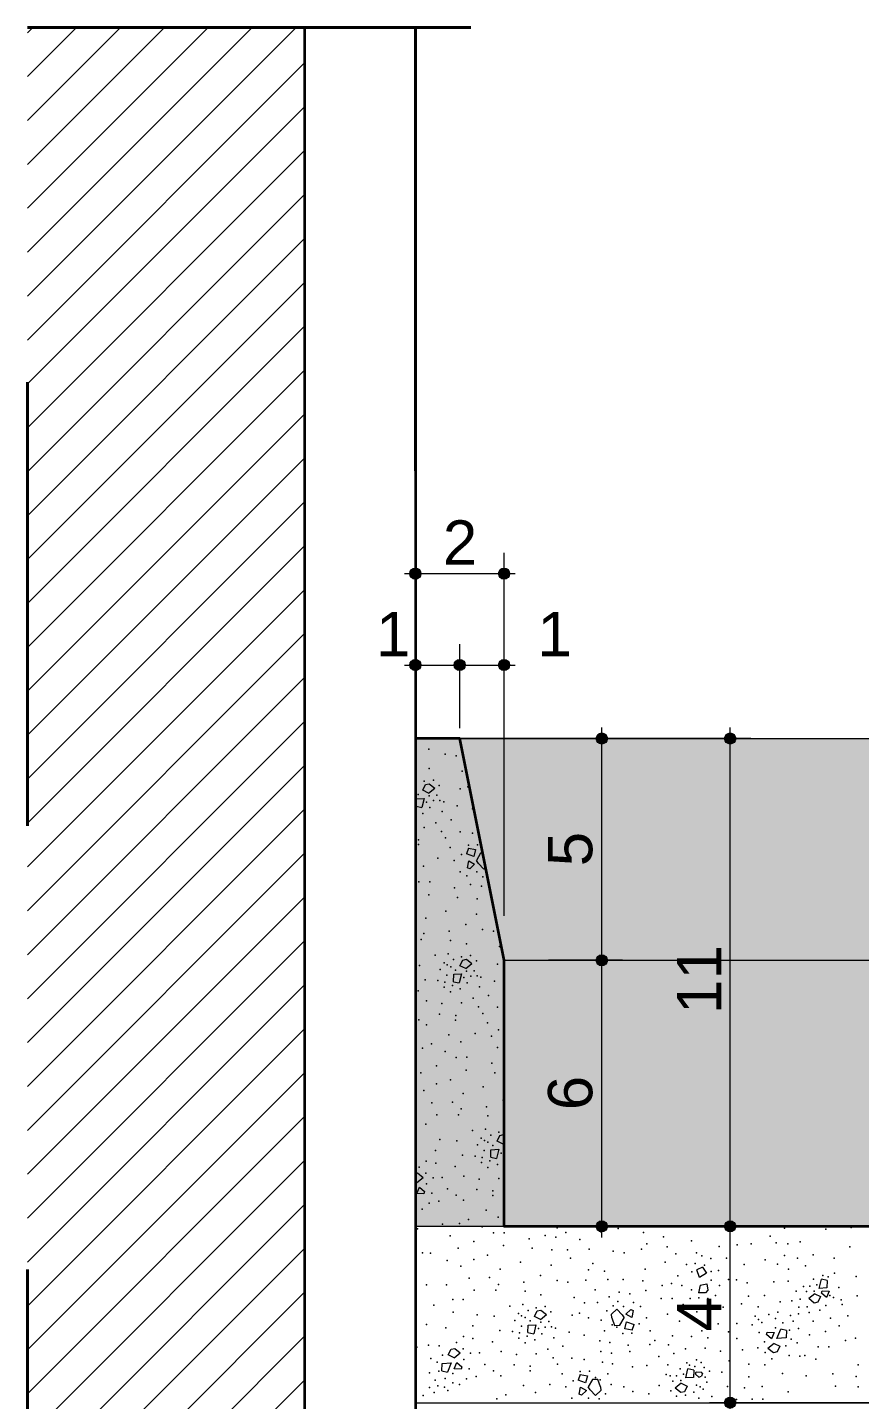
# Model space of a CAD drawing. Header units: metres. Extents: x -1.1 to 45.1, y -1 to 1.8.
# Drawn here: x -1.0659 to -0.8783, y -0.1268 to 0.1826 of the extents above; entities that cross this region are included whole.
import ezdxf

# ---------------------------------------------------------------- set-up
doc = ezdxf.new("R2010")
doc.units = ezdxf.units.M
doc.header["$MEASUREMENT"] = 0
doc.linetypes.add('Double Dashed', pattern=[0.0325, 0.02, -0.005, 0.0025, -0.005])
for name, color, linetype, lineweight, true_color in [('0_Caneta_No__25', 7, 'Continuous', 13, 0x982312), ('ARCOS-LINHAS.ARQ_Caneta_No__18', 7, 'Continuous', 0, 0xdfdfdf), ('ARCOS-LINHAS.ARQ_Caneta_No__24', 7, 'Continuous', 40, 0x851f10), ('LOUCAS-METAIS.ARQ_Caneta_No__97', 7, 'Continuous', 5, 0x6b6b6b)]:
    doc.layers.add(name, color=color, linetype=linetype, lineweight=lineweight, true_color=true_color)
for name, color, linetype, lineweight in [('ARCOS-LINHAS.ARQ_Caneta_No__1', 7, 'Continuous', 35), ('ARCOS-LINHAS.ARQ_Caneta_No__241', 7, 'Continuous', 13), ('ARCOS-LINHAS.ARQ_Caneta_No__98', 7, 'Continuous', 0), ('LOUCAS-METAIS.ARQ_Caneta_No__1', 7, 'Continuous', 35), ('LOUCAS-METAIS.ARQ_Caneta_No__241', 7, 'Continuous', 13)]:
    doc.layers.add(name, color=color, linetype=linetype, lineweight=lineweight)
doc.styles.add('GENERATED_STYLE_1', font='arial.ttf')
doc.dimstyles.new('GENERATED_STYLE__1', dxfattribs={"dimtxt": 0.01, "dimasz": 0.00475, "dimexe": 0.18, "dimexo": 0.01, "dimgap": 0, "dimtad": 1, "dimtih": 1, "dimtoh": 1, "dimzin": 0, "dimdsep": 46, "dimtxsty": 'GENERATED_STYLE_1', "dimblk": 'ARROWHEAD_11', "dimblk1": 'ARROWHEAD_11', "dimblk2": 'ARROWHEAD_11', "dimcen": 0.09, "dimclrd": 256, "dimclre": 256, "dimclrt": 256, "dimadec": 0, "dimazin": 0, "dimtfac": 1, "dimtdec": 4, "dimtmove": 2, "dimatfit": 3, "dimfxl": 0, "dimtolj": 1, "dimtzin": 0, "dimarcsym": 0})
doc.dimstyles.new('GENERATED_STYLE__7', dxfattribs={"dimtxt": 0.01, "dimasz": 0.00475, "dimexe": 0.18, "dimexo": 0.01, "dimgap": 0, "dimtad": 1, "dimzin": 0, "dimdsep": 46, "dimtxsty": 'GENERATED_STYLE_1', "dimblk": 'ARROWHEAD_11', "dimblk1": 'ARROWHEAD_11', "dimblk2": 'ARROWHEAD_11', "dimcen": 0.09, "dimclrd": 256, "dimclre": 256, "dimclrt": 256, "dimadec": 0, "dimazin": 0, "dimtfac": 1, "dimtdec": 4, "dimtmove": 0, "dimatfit": 3, "dimfxl": 0, "dimtolj": 1, "dimtzin": 0, "dimarcsym": 0})
doc.dimstyles.new('GENERATED_STYLE__8', dxfattribs={"dimtxt": 0.01, "dimasz": 0.00475, "dimexe": 0.18, "dimexo": 0.002329, "dimgap": 0, "dimtad": 1, "dimtih": 1, "dimtoh": 1, "dimzin": 0, "dimdsep": 46, "dimtxsty": 'GENERATED_STYLE_1', "dimblk": 'ARROWHEAD_11', "dimblk1": 'ARROWHEAD_11', "dimblk2": 'ARROWHEAD_11', "dimcen": 0.09, "dimclrd": 256, "dimclre": 256, "dimclrt": 256, "dimadec": 0, "dimazin": 0, "dimtfac": 1, "dimtdec": 4, "dimtmove": 0, "dimatfit": 3, "dimfxl": 0, "dimtolj": 1, "dimtzin": 0, "dimarcsym": 0})
doc.dimstyles.new('GENERATED_STYLE__9', dxfattribs={"dimtxt": 0.01, "dimasz": 0.00475, "dimexe": 0.18, "dimexo": 0.01, "dimgap": 0, "dimtad": 1, "dimtih": 1, "dimtoh": 1, "dimzin": 0, "dimdsep": 46, "dimtxsty": 'GENERATED_STYLE_1', "dimblk": 'ARROWHEAD_11', "dimblk1": 'ARROWHEAD_11', "dimblk2": 'ARROWHEAD_11', "dimcen": 0.09, "dimclrd": 256, "dimclre": 256, "dimclrt": 256, "dimadec": 0, "dimazin": 0, "dimtfac": 1, "dimtdec": 4, "dimtmove": 0, "dimatfit": 3, "dimfxl": 0, "dimtolj": 1, "dimtzin": 0, "dimarcsym": 0})

# ---------------------------------------------------------------- blocks, each defined once
blk = doc.blocks.new('*D5')
at = {"layer": '0_Caneta_No__25', "linetype": 'Continuous', "lineweight": 13, "true_color": 0x982312}
for points in [[(-0.96969, 0.03882), (-0.9696, 0.03835), (-0.96933, 0.03794), (-0.96892, 0.03767), (-0.96844, 0.03757), (-0.96796, 0.03767), (-0.96756, 0.03794), (-0.96729, 0.03835), (-0.96719, 0.03882), (-0.96729, 0.0393), (-0.96756, 0.03971), (-0.96796, 0.03998), (-0.96844, 0.04007), (-0.96892, 0.03998), (-0.96933, 0.03971), (-0.9696, 0.0393)], [(-0.95969, 0.03882), (-0.9596, 0.03835), (-0.95933, 0.03794), (-0.95892, 0.03767), (-0.95844, 0.03757), (-0.95796, 0.03767), (-0.95756, 0.03794), (-0.95729, 0.03835), (-0.95719, 0.03882), (-0.95729, 0.0393), (-0.95756, 0.03971), (-0.95796, 0.03998), (-0.95844, 0.04007), (-0.95892, 0.03998), (-0.95933, 0.03971), (-0.9596, 0.0393)]]:
    blk.add_hatch(color=24, dxfattribs=at).paths.add_polyline_path(points)
at = {"layer": '0_Caneta_No__25', "color": 24, "linetype": 'Continuous', "lineweight": 13, "true_color": 0x982312}
for p, q in [((-0.96844, 0.04007), (-0.96844, 0.04351)), ((-0.95844, 0.04007), (-0.95844, 0.04351)), ((-0.97094, 0.03882), (-0.96969, 0.03882)), ((-0.96844, 0.03226), (-0.96844, 0.03757)), ((-0.96719, 0.03882), (-0.95969, 0.03882)), ((-0.95844, -0.01774), (-0.95844, 0.03757)), ((-0.95719, 0.03882), (-0.95594, 0.03882))]:
    blk.add_line(p, q, dxfattribs=at)
for centre in [(-0.96844, 0.03882), (-0.95844, 0.03882)]:
    blk.add_circle(centre, 0.00125, dxfattribs=at)
at = {"layer": '0_Caneta_No__25', "color": 24, "lineweight": 13, "true_color": 0x982312, "insert": (-0.95093, 0.04082), "char_height": 0.01, "attachment_point": 7, "style": 'GENERATED_STYLE_1'}
blk.add_mtext('\\A1;{\\pql;\\fArial|b0|i0|c0|p0;\\W1.000000;1}', dxfattribs=at)
blk = doc.blocks.new('ARROWHEAD_11')
at = {"color": 0, "linetype": 'Continuous', "lineweight": 0}
blk.add_line((0, 0), (-1, 0), dxfattribs=at)
at = {"color": 0, "linetype": 'Continuous', "lineweight": 0, "const_width": 0.25, "flags": 128}
blk.add_lwpolyline([(-0.125, 0, 1), (0.125, 0, 1)], format="xyb", close=True, dxfattribs=at)
blk = doc.blocks.new('*X16')
at = {"layer": 'LOUCAS-METAIS.ARQ_Caneta_No__97', "color": 251, "linetype": 'Continuous', "lineweight": 5, "true_color": 0x6b6b6b}
for p, q in [((-0.9768, 0.01059), (-0.97619, 0.01186)), ((-0.97547, 0.00995), (-0.9768, 0.01059)), ((-0.97619, 0.01186), (-0.97537, 0.01206)), ((-0.97547, 0.00995), (-0.9741, 0.01106)), ((-0.97537, 0.01206), (-0.9741, 0.01106)), ((-0.97828, 0.00699), (-0.97822, 0.00866)), ((-0.97828, 0.00699), (-0.97698, 0.00671)), ((-0.97822, 0.00866), (-0.97648, 0.00877)), ((-0.97648, 0.00877), (-0.97698, 0.00671)), ((-0.9665, -0.00249), (-0.96696, -0.00374)), ((-0.9665, -0.00249), (-0.96486, -0.00278)), ((-0.96486, -0.00278), (-0.96527, -0.00431)), ((-0.96527, -0.00431), (-0.96696, -0.00374)), ((-0.96671, -0.0069), (-0.96642, -0.00533)), ((-0.96642, -0.00533), (-0.9651, -0.00608)), ((-0.9651, -0.00608), (-0.9662, -0.0071)), ((-0.96376, -0.00362), (-0.96468, -0.00521)), ((-0.96425, -0.00592), (-0.96468, -0.00521)), ((-0.96303, -0.00718), (-0.96425, -0.00592)), ((-0.96327, -0.00359), (-0.96376, -0.00362)), ((-0.9662, -0.0071), (-0.96671, -0.0069)), ((-0.96263, -0.00679), (-0.96303, -0.00718)), ((-0.9684, -0.02897), (-0.96778, -0.0277)), ((-0.96778, -0.0277), (-0.96696, -0.02749)), ((-0.96696, -0.02749), (-0.9657, -0.02849)), ((-0.96988, -0.03257), (-0.96981, -0.0309)), ((-0.96981, -0.0309), (-0.96807, -0.03079)), ((-0.96807, -0.03079), (-0.96858, -0.03285)), ((-0.96706, -0.02961), (-0.9684, -0.02897)), ((-0.96706, -0.02961), (-0.9657, -0.02849)), ((-0.96988, -0.03257), (-0.96858, -0.03285)), ((-0.95844, -0.043), (-0.95855, -0.04329)), ((-0.95844, -0.04333), (-0.95855, -0.04329)), ((-0.95999, -0.06853), (-0.95937, -0.06725)), ((-0.95937, -0.06725), (-0.95855, -0.06705)), ((-0.95855, -0.06705), (-0.95844, -0.06714)), ((-0.96147, -0.07212), (-0.9614, -0.07046)), ((-0.9614, -0.07046), (-0.95966, -0.07034)), ((-0.95966, -0.07034), (-0.96017, -0.07241)), ((-0.95865, -0.06916), (-0.95999, -0.06853)), ((-0.95865, -0.06916), (-0.95844, -0.06899)), ((-0.96147, -0.07212), (-0.96017, -0.07241)), ((-0.97844, -0.07581), (-0.97799, -0.07569)), ((-0.97809, -0.07781), (-0.97673, -0.0767)), ((-0.97799, -0.07569), (-0.97673, -0.0767)), ((-0.97809, -0.07781), (-0.97844, -0.07764)), ((-0.9781, -0.0803), (-0.97753, -0.0789)), ((-0.97651, -0.08037), (-0.9781, -0.0803)), ((-0.97753, -0.0789), (-0.97638, -0.07985)), ((-0.97638, -0.07985), (-0.97651, -0.08037)), ((-0.91373, -0.09694), (-0.91494, -0.0975)), ((-0.9144, -0.09929), (-0.91494, -0.0975)), ((-0.91278, -0.09831), (-0.9144, -0.09929)), ((-0.91373, -0.09694), (-0.91278, -0.09831)), ((-0.91419, -0.101), (-0.91461, -0.10271)), ((-0.91419, -0.101), (-0.91274, -0.10071)), ((-0.91274, -0.10071), (-0.91247, -0.10209)), ((-0.88738, -0.10173), (-0.88687, -0.09967)), ((-0.88564, -0.10162), (-0.88738, -0.10173)), ((-0.88557, -0.09995), (-0.88687, -0.09967)), ((-0.88557, -0.09995), (-0.88564, -0.10162)), ((-0.913, -0.10275), (-0.91461, -0.10271)), ((-0.91247, -0.10209), (-0.913, -0.10275)), ((-0.88839, -0.10291), (-0.88975, -0.10402)), ((-0.88849, -0.10502), (-0.88975, -0.10402)), ((-0.88767, -0.10482), (-0.88849, -0.10502)), ((-0.88839, -0.10291), (-0.88705, -0.10355)), ((-0.88705, -0.10355), (-0.88767, -0.10482)), ((-0.88687, -0.10278), (-0.88673, -0.10226)), ((-0.88571, -0.10374), (-0.88687, -0.10278)), ((-0.88673, -0.10226), (-0.88514, -0.10233)), ((-0.88514, -0.10233), (-0.88571, -0.10374)), ((-0.95158, -0.10808), (-0.95096, -0.10681)), ((-0.95024, -0.10872), (-0.95158, -0.10808)), ((-0.95096, -0.10681), (-0.95015, -0.10661)), ((-0.95024, -0.10872), (-0.94888, -0.10761)), ((-0.95015, -0.10661), (-0.94888, -0.10761)), ((-0.93421, -0.10754), (-0.93305, -0.10642)), ((-0.93412, -0.10838), (-0.93421, -0.10754)), ((-0.93305, -0.10642), (-0.93183, -0.10768)), ((-0.93183, -0.10768), (-0.9314, -0.10838)), ((-0.93098, -0.10751), (-0.92987, -0.10649)), ((-0.92966, -0.10826), (-0.93098, -0.10751)), ((-0.92987, -0.10649), (-0.92937, -0.1067)), ((-0.92937, -0.1067), (-0.92966, -0.10826)), ((-0.95306, -0.11168), (-0.95299, -0.11001)), ((-0.95299, -0.11001), (-0.95125, -0.1099)), ((-0.95125, -0.1099), (-0.95176, -0.11196)), ((-0.93412, -0.10838), (-0.93352, -0.11005)), ((-0.93352, -0.11005), (-0.93232, -0.10998)), ((-0.93232, -0.10998), (-0.9314, -0.10838)), ((-0.93122, -0.11082), (-0.93081, -0.10929)), ((-0.92958, -0.11111), (-0.93122, -0.11082)), ((-0.93081, -0.10929), (-0.92912, -0.10986)), ((-0.92958, -0.11111), (-0.92912, -0.10986)), ((-0.89691, -0.11303), (-0.89605, -0.11089)), ((-0.89475, -0.11118), (-0.89605, -0.11089)), ((-0.89475, -0.11118), (-0.89482, -0.11284)), ((-0.95306, -0.11168), (-0.95176, -0.11196)), ((-0.89929, -0.11209), (-0.89915, -0.11157)), ((-0.89813, -0.11305), (-0.89929, -0.11209)), ((-0.89915, -0.11157), (-0.89756, -0.11164)), ((-0.89757, -0.11414), (-0.89893, -0.11525)), ((-0.89756, -0.11164), (-0.89813, -0.11305)), ((-0.89757, -0.11414), (-0.89623, -0.11477)), ((-0.89482, -0.11284), (-0.89691, -0.11303)), ((-0.97102, -0.11673), (-0.9704, -0.11545)), ((-0.96968, -0.11737), (-0.97102, -0.11673)), ((-0.9704, -0.11545), (-0.96959, -0.11525)), ((-0.96968, -0.11737), (-0.96832, -0.11625)), ((-0.96959, -0.11525), (-0.96832, -0.11625)), ((-0.89767, -0.11625), (-0.89893, -0.11525)), ((-0.89685, -0.11605), (-0.89767, -0.11625)), ((-0.89623, -0.11477), (-0.89685, -0.11605)), ((-0.9725, -0.12032), (-0.97244, -0.11866)), ((-0.9725, -0.12032), (-0.9712, -0.12061)), ((-0.97244, -0.11866), (-0.97035, -0.11847)), ((-0.97035, -0.11847), (-0.9712, -0.12061)), ((-0.96969, -0.11986), (-0.96913, -0.11845)), ((-0.9681, -0.11993), (-0.96969, -0.11986)), ((-0.96913, -0.11845), (-0.96797, -0.11941)), ((-0.96797, -0.11941), (-0.9681, -0.11993)), ((-0.91748, -0.12191), (-0.91697, -0.11985)), ((-0.91567, -0.12014), (-0.91697, -0.11985)), ((-0.91567, -0.12014), (-0.91574, -0.1218)), ((-0.9153, -0.12107), (-0.91516, -0.12054)), ((-0.91516, -0.12054), (-0.9139, -0.1206)), ((-0.91369, -0.12092), (-0.9139, -0.1206)), ((-0.94128, -0.12116), (-0.94173, -0.1224)), ((-0.94005, -0.12298), (-0.94173, -0.1224)), ((-0.94128, -0.12116), (-0.93964, -0.12145)), ((-0.93964, -0.12145), (-0.94005, -0.12298)), ((-0.93853, -0.12229), (-0.93945, -0.12388)), ((-0.93733, -0.12222), (-0.93853, -0.12229)), ((-0.93674, -0.12389), (-0.93733, -0.12222)), ((-0.91849, -0.12309), (-0.91985, -0.12421)), ((-0.91849, -0.12309), (-0.91715, -0.12373)), ((-0.91715, -0.12373), (-0.91777, -0.125)), ((-0.91574, -0.1218), (-0.91748, -0.12191)), ((-0.91449, -0.12174), (-0.9153, -0.12107)), ((-0.91449, -0.12174), (-0.91394, -0.12153)), ((-0.91369, -0.12092), (-0.91394, -0.12153)), ((-0.94148, -0.12557), (-0.94119, -0.124)), ((-0.94098, -0.12577), (-0.94148, -0.12557)), ((-0.94119, -0.124), (-0.93988, -0.12475)), ((-0.93988, -0.12475), (-0.94098, -0.12577)), ((-0.93902, -0.12458), (-0.93945, -0.12388)), ((-0.93781, -0.12584), (-0.93902, -0.12458)), ((-0.93664, -0.12473), (-0.93781, -0.12584)), ((-0.93674, -0.12389), (-0.93664, -0.12473)), ((-0.91858, -0.12521), (-0.91985, -0.12421)), ((-0.91777, -0.125), (-0.91858, -0.12521))]:
    blk.add_line(p, q, dxfattribs=at)
for p in [(-0.97305, 0.02221), (-0.97545, 0.01987), (-0.97171, 0.01873), (-0.97537, 0.01552), (-0.96927, 0.01835), (-0.97645, 0.01261), (-0.9744, 0.01288), (-0.96789, 0.01491), (-0.97827, 0.01198), (-0.9778, 0.00961), (-0.97535, 0.00935), (-0.97359, 0.00948), (-0.97309, 0.0117), (-0.96834, 0.01092), (-0.96665, 0.01136), (-0.97594, 0.00792), (-0.9752, 0.0067), (-0.97439, 0.00825), (-0.97294, 0.00832), (-0.97207, 0.00802), (-0.96902, 0.00712), (-0.96559, 0.00639), (-0.97674, 0.00534), (-0.97382, 0.00326), (-0.97241, 0.00583), (-0.97038, 0.00391), (-0.97644, 0.00222), (-0.97259, 0.00133), (-0.96836, 0.00125), (-0.9656, 0.00089), (-0.97778, -0.00166), (-0.97777, -0.00061), (-0.97163, -0.00015), (-0.97059, -0.00231), (-0.96648, -0.00179), (-0.96441, -0.00172), (-0.97338, -0.00468), (-0.96973, -0.00527), (-0.96808, -0.00386), (-0.97659, -0.00654), (-0.96837, -0.00782), (-0.96684, -0.00867), (-0.9646, -0.00779), (-0.96327, -0.00893), (-0.97764, -0.01007), (-0.97522, -0.01005), (-0.96961, -0.0114), (-0.96599, -0.01065), (-0.96355, -0.01102), (-0.97538, -0.01296), (-0.96896, -0.01355), (-0.96448, -0.0139), (-0.97612, -0.01825), (-0.97157, -0.01668), (-0.96464, -0.01734), (-0.9708, -0.02121), (-0.96704, -0.01968), (-0.9633, -0.02083), (-0.96087, -0.0212), (-0.97714, -0.02303), (-0.97654, -0.0217), (-0.97053, -0.02326), (-0.96696, -0.02404), (-0.95948, -0.02464), (-0.97397, -0.02659), (-0.97104, -0.02625), (-0.96986, -0.02758), (-0.96804, -0.02695), (-0.96599, -0.02668), (-0.97749, -0.0289), (-0.97283, -0.02982), (-0.97198, -0.02828), (-0.97131, -0.02878), (-0.97049, -0.02918), (-0.96939, -0.02995), (-0.96695, -0.03021), (-0.96519, -0.03008), (-0.96468, -0.02786), (-0.95994, -0.02864), (-0.97623, -0.03213), (-0.9734, -0.03231), (-0.97194, -0.03379), (-0.97181, -0.03265), (-0.97135, -0.03109), (-0.97008, -0.03339), (-0.96754, -0.03163), (-0.96679, -0.03285), (-0.96598, -0.0313), (-0.96453, -0.03124), (-0.96401, -0.03372), (-0.96366, -0.03154), (-0.96061, -0.03243), (-0.97786, -0.03464), (-0.97592, -0.03685), (-0.9705, -0.03486), (-0.96833, -0.03421), (-0.96541, -0.0363), (-0.96197, -0.03565), (-0.97301, -0.03986), (-0.97247, -0.03751), (-0.96936, -0.04016), (-0.96803, -0.03734), (-0.96419, -0.03823), (-0.96322, -0.03971), (-0.95995, -0.0383), (-0.97768, -0.04117), (-0.97598, -0.04231), (-0.96937, -0.04121), (-0.96219, -0.04186), (-0.9709, -0.04451), (-0.96818, -0.04609), (-0.96498, -0.04424), (-0.96132, -0.04483), (-0.95967, -0.04342), (-0.97687, -0.04753), (-0.97485, -0.04661), (-0.97177, -0.04828), (-0.95996, -0.04738), (-0.97366, -0.05157), (-0.96923, -0.04962), (-0.96697, -0.05252), (-0.96682, -0.0496), (-0.9612, -0.05096), (-0.97719, -0.05308), (-0.9737, -0.05563), (-0.97056, -0.05469), (-0.96055, -0.05311), (-0.97658, -0.05713), (-0.96771, -0.05781), (-0.96316, -0.05624), (-0.97475, -0.05987), (-0.97011, -0.05972), (-0.96813, -0.06126), (-0.96239, -0.06077), (-0.95863, -0.05924), (-0.97606, -0.06465), (-0.97361, -0.06259), (-0.96873, -0.06259), (-0.96213, -0.06281), (-0.95855, -0.0636), (-0.97832, -0.06749), (-0.96556, -0.06614), (-0.96358, -0.06783), (-0.96263, -0.06581), (-0.96145, -0.06714), (-0.95964, -0.06651), (-0.9739, -0.07063), (-0.97294, -0.06812), (-0.96908, -0.06845), (-0.96442, -0.06937), (-0.96295, -0.07064), (-0.9629, -0.06834), (-0.96209, -0.06873), (-0.96098, -0.06951), (-0.95854, -0.06976), (-0.97604, -0.073), (-0.97387, -0.07348), (-0.96945, -0.0742), (-0.96782, -0.07169), (-0.96499, -0.07187), (-0.96353, -0.07334), (-0.9634, -0.0722), (-0.96168, -0.07295), (-0.95992, -0.07377), (-0.95913, -0.07119), (-0.97761, -0.07439), (-0.9761, -0.07577), (-0.97442, -0.07679), (-0.97243, -0.07668), (-0.96752, -0.0764), (-0.96406, -0.07707), (-0.9621, -0.07442), (-0.95962, -0.0769), (-0.97591, -0.07817), (-0.97474, -0.08027), (-0.97121, -0.07928), (-0.96461, -0.07942), (-0.96095, -0.07972), (-0.9784, -0.08138), (-0.97532, -0.08252), (-0.97314, -0.08204), (-0.96927, -0.08072), (-0.96758, -0.08186), (-0.96097, -0.08077), (-0.97693, -0.08385), (-0.96644, -0.08616), (-0.96249, -0.08406), (-0.95977, -0.08565), (-0.97798, -0.0883), (-0.97234, -0.08723), (-0.96847, -0.08708), (-0.96336, -0.08784), (-0.96083, -0.08918), (-0.95841, -0.08916), (-0.95003, -0.08778), (-0.94645, -0.08804), (-0.94452, -0.08909), (-0.94187, -0.0878), (-0.93659, -0.08895), (-0.93271, -0.08818), (-0.927, -0.08911), (-0.89523, -0.08815), (-0.88591, -0.08837), (-0.88015, -0.08799), (-0.97063, -0.08983), (-0.96878, -0.09263), (-0.96525, -0.09113), (-0.95856, -0.09208), (-0.95279, -0.09052), (-0.95214, -0.09267), (-0.94917, -0.08976), (-0.94674, -0.09013), (-0.94134, -0.09069), (-0.92628, -0.0917), (-0.92247, -0.09011), (-0.92167, -0.09235), (-0.91619, -0.09102), (-0.90993, -0.09228), (-0.9059, -0.0919), (-0.90269, -0.09169), (-0.89841, -0.08992), (-0.89711, -0.09142), (-0.89442, -0.0917), (-0.89166, -0.09118), (-0.88048, -0.09232), (-0.97684, -0.09368), (-0.97503, -0.09375), (-0.9713, -0.09545), (-0.96529, -0.09519), (-0.96215, -0.09424), (-0.95475, -0.0958), (-0.94767, -0.09301), (-0.94418, -0.093), (-0.94345, -0.09488), (-0.93926, -0.09285), (-0.93381, -0.0933), (-0.93138, -0.09368), (-0.92742, -0.09284), (-0.92209, -0.0958), (-0.9197, -0.09389), (-0.91506, -0.09373), (-0.91383, -0.09438), (-0.9118, -0.09498), (-0.90826, -0.09493), (-0.8996, -0.09525), (-0.89521, -0.09432), (-0.89229, -0.09493), (-0.88873, -0.09418), (-0.884, -0.09489), (-0.96817, -0.09669), (-0.9593, -0.09737), (-0.95022, -0.09879), (-0.94783, -0.09646), (-0.93944, -0.09755), (-0.93842, -0.09607), (-0.93581, -0.09783), (-0.92664, -0.09737), (-0.91924, -0.09892), (-0.91729, -0.09631), (-0.9161, -0.09797), (-0.91539, -0.09607), (-0.91323, -0.09647), (-0.91172, -0.09788), (-0.9101, -0.09771), (-0.90427, -0.09634), (-0.89682, -0.09625), (-0.89432, -0.09737), (-0.8905, -0.09665), (-0.88657, -0.09881), (-0.88393, -0.09825), (-0.97592, -0.10088), (-0.97146, -0.10088), (-0.96634, -0.09943), (-0.9617, -0.09927), (-0.95972, -0.10081), (-0.95398, -0.10033), (-0.94648, -0.09994), (-0.94405, -0.10032), (-0.94001, -0.09986), (-0.93792, -0.10202), (-0.93508, -0.09971), (-0.9316, -0.0997), (-0.92712, -0.10004), (-0.92283, -0.10109), (-0.9207, -0.10061), (-0.91836, -0.10107), (-0.91615, -0.10203), (-0.91174, -0.09986), (-0.90985, -0.10107), (-0.90783, -0.09973), (-0.90603, -0.0998), (-0.90363, -0.10045), (-0.89762, -0.10024), (-0.89441, -0.10007), (-0.89092, -0.10128), (-0.88947, -0.10121), (-0.88866, -0.09966), (-0.88791, -0.10088), (-0.88536, -0.09912), (-0.88298, -0.10154), (-0.87906, -0.09903), (-0.97004, -0.10423), (-0.96765, -0.10421), (-0.9652, -0.10214), (-0.96032, -0.10214), (-0.95372, -0.10237), (-0.95014, -0.10315), (-0.94267, -0.10376), (-0.9403, -0.10496), (-0.93739, -0.10491), (-0.93474, -0.10361), (-0.93281, -0.10467), (-0.93253, -0.10258), (-0.93009, -0.10295), (-0.92924, -0.10493), (-0.92647, -0.10219), (-0.92299, -0.104), (-0.92057, -0.10398), (-0.91651, -0.10403), (-0.91455, -0.10383), (-0.91251, -0.10402), (-0.91076, -0.10333), (-0.90489, -0.10518), (-0.9033, -0.10343), (-0.8997, -0.10334), (-0.89616, -0.10472), (-0.89355, -0.10452), (-0.89259, -0.10237), (-0.89169, -0.10412), (-0.89026, -0.10244), (-0.8885, -0.10231), (-0.88496, -0.10334), (-0.88414, -0.10373), (-0.88239, -0.10428), (-0.87881, -0.10342), (-0.97431, -0.10553), (-0.96992, -0.10705), (-0.96453, -0.10767), (-0.96067, -0.10801), (-0.95715, -0.1057), (-0.95517, -0.10739), (-0.95449, -0.10789), (-0.95423, -0.10537), (-0.95304, -0.10669), (-0.95123, -0.10606), (-0.94918, -0.10579), (-0.94787, -0.10697), (-0.94312, -0.10775), (-0.94143, -0.10731), (-0.93528, -0.10681), (-0.93388, -0.10567), (-0.93148, -0.10581), (-0.92771, -0.10577), (-0.92162, -0.10751), (-0.91803, -0.10532), (-0.91495, -0.107), (-0.91293, -0.10608), (-0.90905, -0.10593), (-0.90183, -0.10801), (-0.90118, -0.10586), (-0.89876, -0.10757), (-0.89669, -0.10705), (-0.89387, -0.10782), (-0.89203, -0.10747), (-0.892, -0.10596), (-0.89007, -0.1059), (-0.88963, -0.10716), (-0.88722, -0.10665), (-0.88592, -0.1056), (-0.8822, -0.10537), (-0.88089, -0.10789), (-0.97593, -0.10983), (-0.97159, -0.11059), (-0.9655, -0.11018), (-0.95941, -0.11124), (-0.95602, -0.10893), (-0.95454, -0.1102), (-0.95368, -0.10829), (-0.95258, -0.10906), (-0.95072, -0.11075), (-0.95013, -0.10932), (-0.94917, -0.11042), (-0.94837, -0.10919), (-0.94772, -0.11035), (-0.94684, -0.11065), (-0.93942, -0.10834), (-0.93655, -0.10887), (-0.93579, -0.11131), (-0.93404, -0.10996), (-0.93304, -0.11047), (-0.928, -0.10973), (-0.92635, -0.10833), (-0.92548, -0.11129), (-0.9189, -0.1091), (-0.91382, -0.1113), (-0.91015, -0.10974), (-0.90593, -0.10962), (-0.90252, -0.1099), (-0.90107, -0.10871), (-0.90034, -0.10942), (-0.89727, -0.11057), (-0.89721, -0.10853), (-0.89555, -0.10947), (-0.89407, -0.11111), (-0.89328, -0.10907), (-0.89203, -0.11078), (-0.88875, -0.10913), (-0.88482, -0.10842), (-0.88289, -0.11018), (-0.9692, -0.11394), (-0.96763, -0.11255), (-0.96546, -0.11304), (-0.96104, -0.11375), (-0.95658, -0.11142), (-0.95512, -0.1129), (-0.955, -0.11176), (-0.95369, -0.11397), (-0.95327, -0.11251), (-0.95152, -0.11332), (-0.94997, -0.11197), (-0.94719, -0.11284), (-0.9438, -0.11155), (-0.94037, -0.11228), (-0.93685, -0.11356), (-0.93459, -0.11389), (-0.93166, -0.11188), (-0.9296, -0.1118), (-0.9256, -0.1144), (-0.92445, -0.11344), (-0.92043, -0.11239), (-0.91619, -0.11254), (-0.91253, -0.11284), (-0.90787, -0.11153), (-0.90593, -0.11298), (-0.90093, -0.11167), (-0.89975, -0.11378), (-0.89371, -0.11314), (-0.89232, -0.11398), (-0.88957, -0.11217), (-0.88596, -0.11146), (-0.88142, -0.11345), (-0.87919, -0.11297), (-0.97814, -0.11495), (-0.97552, -0.11454), (-0.97494, -0.11752), (-0.9731, -0.11469), (-0.97233, -0.1168), (-0.96769, -0.11533), (-0.96601, -0.11635), (-0.96402, -0.11624), (-0.95911, -0.11596), (-0.95565, -0.11662), (-0.95121, -0.11645), (-0.94859, -0.11541), (-0.94737, -0.11734), (-0.94516, -0.11476), (-0.94313, -0.11741), (-0.93666, -0.11596), (-0.93419, -0.11631), (-0.93048, -0.11448), (-0.93006, -0.11595), (-0.92357, -0.11705), (-0.92136, -0.11447), (-0.92014, -0.11641), (-0.91752, -0.11536), (-0.91308, -0.11519), (-0.90962, -0.11586), (-0.90471, -0.11558), (-0.90124, -0.11515), (-0.89957, -0.11617), (-0.89493, -0.1147), (-0.89415, -0.11681), (-0.89173, -0.11696), (-0.89059, -0.11686), (-0.88759, -0.11487), (-0.88523, -0.11488), (-0.97354, -0.11836), (-0.97319, -0.12039), (-0.96751, -0.11772), (-0.96633, -0.11983), (-0.9628, -0.11884), (-0.96086, -0.12028), (-0.9562, -0.11897), (-0.95256, -0.12033), (-0.95254, -0.11928), (-0.9464, -0.11882), (-0.94126, -0.12046), (-0.94037, -0.11778), (-0.93919, -0.12039), (-0.93627, -0.11837), (-0.934, -0.1187), (-0.92949, -0.11942), (-0.92623, -0.11908), (-0.92154, -0.11898), (-0.91876, -0.11985), (-0.91721, -0.11849), (-0.91666, -0.119), (-0.91546, -0.11931), (-0.91504, -0.11784), (-0.91402, -0.11843), (-0.91329, -0.11958), (-0.91215, -0.12039), (-0.90932, -0.12057), (-0.90769, -0.11806), (-0.90327, -0.11877), (-0.89963, -0.11895), (-0.89805, -0.11756), (-0.88814, -0.11767), (-0.87863, -0.11897), (-0.97523, -0.12072), (-0.97398, -0.12243), (-0.97338, -0.12368), (-0.97171, -0.12203), (-0.97004, -0.12297), (-0.96999, -0.12093), (-0.96853, -0.12341), (-0.96692, -0.12208), (-0.96473, -0.1216), (-0.95917, -0.12142), (-0.95408, -0.12362), (-0.94816, -0.12335), (-0.94537, -0.12098), (-0.94285, -0.12253), (-0.93781, -0.1218), (-0.93681, -0.1223), (-0.93507, -0.12096), (-0.93431, -0.1234), (-0.92348, -0.12361), (-0.92189, -0.12116), (-0.92101, -0.12146), (-0.92036, -0.12262), (-0.91956, -0.1214), (-0.9186, -0.12249), (-0.91801, -0.12107), (-0.91505, -0.12353), (-0.91308, -0.12173), (-0.91271, -0.12288), (-0.90323, -0.12163), (-0.89567, -0.12092), (-0.89031, -0.1214), (-0.88433, -0.12095), (-0.88374, -0.12373), (-0.87903, -0.12161), (-0.97673, -0.12586), (-0.97523, -0.12403), (-0.97422, -0.12515), (-0.97192, -0.12401), (-0.97116, -0.12471), (-0.96006, -0.12664), (-0.95803, -0.12572), (-0.95136, -0.1252), (-0.9445, -0.12394), (-0.94315, -0.12649), (-0.93938, -0.12646), (-0.93698, -0.12659), (-0.93557, -0.12545), (-0.93143, -0.12392), (-0.92943, -0.12496), (-0.92581, -0.12549), (-0.92086, -0.12484), (-0.91955, -0.12602), (-0.9175, -0.12575), (-0.91569, -0.12512), (-0.9145, -0.12645), (-0.91424, -0.12392), (-0.91356, -0.12443), (-0.91158, -0.12612), (-0.90806, -0.1238), (-0.90603, -0.12676), (-0.9042, -0.12414), (-0.90248, -0.12669), (-0.90021, -0.12386), (-0.90009, -0.12668), (-0.89435, -0.12506), (-0.87862, -0.12389)]:
    blk.add_point(p, dxfattribs=at)
blk = doc.blocks.new('*D23')
at = {"layer": '0_Caneta_No__25', "linetype": 'Continuous', "lineweight": 13, "true_color": 0x982312}
for points in [[(-0.93766, -0.02774), (-0.93756, -0.02821), (-0.93729, -0.02862), (-0.93688, -0.02889), (-0.93641, -0.02899), (-0.93593, -0.02889), (-0.93552, -0.02862), (-0.93525, -0.02821), (-0.93516, -0.02774), (-0.93525, -0.02726), (-0.93552, -0.02685), (-0.93593, -0.02658), (-0.93641, -0.02649), (-0.93688, -0.02658), (-0.93729, -0.02685), (-0.93756, -0.02726)], [(-0.93766, -0.08774), (-0.93756, -0.08821), (-0.93729, -0.08862), (-0.93688, -0.08889), (-0.93641, -0.08899), (-0.93593, -0.08889), (-0.93552, -0.08862), (-0.93525, -0.08821), (-0.93516, -0.08774), (-0.93525, -0.08726), (-0.93552, -0.08685), (-0.93593, -0.08658), (-0.93641, -0.08649), (-0.93688, -0.08658), (-0.93729, -0.08685), (-0.93756, -0.08726)]]:
    blk.add_hatch(color=24, dxfattribs=at).paths.add_polyline_path(points)
at = {"layer": '0_Caneta_No__25', "color": 24, "linetype": 'Continuous', "lineweight": 13, "true_color": 0x982312}
for p, q in [((-0.93766, -0.02774), (-0.94844, -0.02774)), ((-0.93172, -0.02774), (-0.93516, -0.02774)), ((-0.93641, -0.08649), (-0.93641, -0.02899)), ((-0.93766, -0.08774), (-0.94844, -0.08774)), ((-0.93641, -0.09024), (-0.93641, -0.08899)), ((-0.93172, -0.08774), (-0.93516, -0.08774))]:
    blk.add_line(p, q, dxfattribs=at)
for centre in [(-0.93641, -0.02774), (-0.93641, -0.08774)]:
    blk.add_circle(centre, 0.00125, dxfattribs=at)
at = {"layer": '0_Caneta_No__25', "color": 24, "lineweight": 13, "true_color": 0x982312, "insert": (-0.93841, -0.06155), "char_height": 0.01, "attachment_point": 7, "rotation": 90, "style": 'GENERATED_STYLE_1'}
blk.add_mtext('\\A1;{\\pql;\\fArial|b0|i0|c0|p0;\\W1.000000;6}', dxfattribs=at)
blk = doc.blocks.new('*D24')
at = {"layer": '0_Caneta_No__25', "linetype": 'Continuous', "lineweight": 13, "true_color": 0x982312}
for points in [[(-0.93766, 0.02226), (-0.93756, 0.02179), (-0.93729, 0.02138), (-0.93688, 0.02111), (-0.93641, 0.02101), (-0.93593, 0.02111), (-0.93552, 0.02138), (-0.93525, 0.02179), (-0.93516, 0.02226), (-0.93525, 0.02274), (-0.93552, 0.02315), (-0.93593, 0.02342), (-0.93641, 0.02351), (-0.93688, 0.02342), (-0.93729, 0.02315), (-0.93756, 0.02274)], [(-0.93766, -0.02774), (-0.93756, -0.02821), (-0.93729, -0.02862), (-0.93688, -0.02889), (-0.93641, -0.02899), (-0.93593, -0.02889), (-0.93552, -0.02862), (-0.93525, -0.02821), (-0.93516, -0.02774), (-0.93525, -0.02726), (-0.93552, -0.02685), (-0.93593, -0.02658), (-0.93641, -0.02649), (-0.93688, -0.02658), (-0.93729, -0.02685), (-0.93756, -0.02726)]]:
    blk.add_hatch(color=24, dxfattribs=at).paths.add_polyline_path(points)
at = {"layer": '0_Caneta_No__25', "color": 24, "linetype": 'Continuous', "lineweight": 13, "true_color": 0x982312}
for p, q in [((-0.93641, 0.02351), (-0.93641, 0.02476)), ((-0.93766, 0.02226), (-0.96844, 0.02226)), ((-0.93172, 0.02226), (-0.93516, 0.02226)), ((-0.93641, -0.02649), (-0.93641, 0.02101)), ((-0.93766, -0.02774), (-0.94844, -0.02774)), ((-0.93172, -0.02774), (-0.93516, -0.02774))]:
    blk.add_line(p, q, dxfattribs=at)
for centre in [(-0.93641, 0.02226), (-0.93641, -0.02774)]:
    blk.add_circle(centre, 0.00125, dxfattribs=at)
at = {"layer": '0_Caneta_No__25', "color": 24, "lineweight": 13, "true_color": 0x982312, "insert": (-0.93841, -0.00655), "char_height": 0.01, "attachment_point": 7, "rotation": 90, "style": 'GENERATED_STYLE_1'}
blk.add_mtext('\\A1;{\\pql;\\fArial|b0|i0|c0|p0;\\W1.000000;5}', dxfattribs=at)
blk = doc.blocks.new('*D25')
at = {"layer": '0_Caneta_No__25', "linetype": 'Continuous', "lineweight": 13, "true_color": 0x982312}
for points in [[(-0.97969, 0.03882), (-0.9796, 0.03835), (-0.97933, 0.03794), (-0.97892, 0.03767), (-0.97844, 0.03757), (-0.97796, 0.03767), (-0.97756, 0.03794), (-0.97729, 0.03835), (-0.97719, 0.03882), (-0.97729, 0.0393), (-0.97756, 0.03971), (-0.97796, 0.03998), (-0.97844, 0.04007), (-0.97892, 0.03998), (-0.97933, 0.03971), (-0.9796, 0.0393)], [(-0.96969, 0.03882), (-0.9696, 0.03835), (-0.96933, 0.03794), (-0.96892, 0.03767), (-0.96844, 0.03757), (-0.96796, 0.03767), (-0.96756, 0.03794), (-0.96729, 0.03835), (-0.96719, 0.03882), (-0.96729, 0.0393), (-0.96756, 0.03971), (-0.96796, 0.03998), (-0.96844, 0.04007), (-0.96892, 0.03998), (-0.96933, 0.03971), (-0.9696, 0.0393)]]:
    blk.add_hatch(color=24, dxfattribs=at).paths.add_polyline_path(points)
at = {"layer": '0_Caneta_No__25', "color": 24, "linetype": 'Continuous', "lineweight": 13, "true_color": 0x982312}
for p, q in [((-0.97844, 0.04007), (-0.97844, 0.04351)), ((-0.96844, 0.04007), (-0.96844, 0.04351)), ((-0.98094, 0.03882), (-0.97969, 0.03882)), ((-0.97844, 0.02713), (-0.97844, 0.03757)), ((-0.97719, 0.03882), (-0.96969, 0.03882)), ((-0.96844, 0.02459), (-0.96844, 0.03757)), ((-0.96719, 0.03882), (-0.96594, 0.03882))]:
    blk.add_line(p, q, dxfattribs=at)
for centre in [(-0.97844, 0.03882), (-0.96844, 0.03882)]:
    blk.add_circle(centre, 0.00125, dxfattribs=at)
at = {"layer": '0_Caneta_No__25', "color": 24, "lineweight": 13, "true_color": 0x982312, "insert": (-0.98732, 0.04082), "char_height": 0.01, "attachment_point": 7, "style": 'GENERATED_STYLE_1'}
blk.add_mtext('\\A1;{\\pql;\\fArial|b0|i0|c0|p0;\\W1.000000;1}', dxfattribs=at)
blk = doc.blocks.new('*D26')
at = {"layer": '0_Caneta_No__25', "linetype": 'Continuous', "lineweight": 13, "true_color": 0x982312}
for points in [[(-0.97969, 0.05945), (-0.9796, 0.05897), (-0.97933, 0.05856), (-0.97892, 0.05829), (-0.97844, 0.0582), (-0.97796, 0.05829), (-0.97756, 0.05856), (-0.97729, 0.05897), (-0.97719, 0.05945), (-0.97729, 0.05992), (-0.97756, 0.06033), (-0.97796, 0.0606), (-0.97844, 0.0607), (-0.97892, 0.0606), (-0.97933, 0.06033), (-0.9796, 0.05992)], [(-0.95969, 0.05945), (-0.9596, 0.05897), (-0.95933, 0.05856), (-0.95892, 0.05829), (-0.95844, 0.0582), (-0.95796, 0.05829), (-0.95756, 0.05856), (-0.95729, 0.05897), (-0.95719, 0.05945), (-0.95729, 0.05992), (-0.95756, 0.06033), (-0.95796, 0.0606), (-0.95844, 0.0607), (-0.95892, 0.0606), (-0.95933, 0.06033), (-0.9596, 0.05992)]]:
    blk.add_hatch(color=24, dxfattribs=at).paths.add_polyline_path(points)
at = {"layer": '0_Caneta_No__25', "color": 24, "linetype": 'Continuous', "lineweight": 13, "true_color": 0x982312}
for p, q in [((-0.97844, 0.0607), (-0.97844, 0.06413)), ((-0.95844, 0.0607), (-0.95844, 0.06413)), ((-0.98094, 0.05945), (-0.97969, 0.05945)), ((-0.97719, 0.05945), (-0.95969, 0.05945)), ((-0.95719, 0.05945), (-0.95594, 0.05945)), ((-0.97844, 0.03713), (-0.97844, 0.0582)), ((-0.95844, -0.01774), (-0.95844, 0.0582))]:
    blk.add_line(p, q, dxfattribs=at)
for centre in [(-0.97844, 0.05945), (-0.95844, 0.05945)]:
    blk.add_circle(centre, 0.00125, dxfattribs=at)
at = {"layer": '0_Caneta_No__25', "color": 24, "lineweight": 13, "true_color": 0x982312, "insert": (-0.97226, 0.06145), "char_height": 0.01, "attachment_point": 7, "style": 'GENERATED_STYLE_1'}
blk.add_mtext('\\A1;{\\pql;\\fArial|b0|i0|c0|p0;\\W1.000000;2}', dxfattribs=at)
blk = doc.blocks.new('*D27')
at = {"layer": '0_Caneta_No__25', "linetype": 'Continuous', "lineweight": 13, "true_color": 0x982312}
for points in [[(-0.90871, -0.08774), (-0.90862, -0.08821), (-0.90834, -0.08862), (-0.90794, -0.08889), (-0.90746, -0.08899), (-0.90698, -0.08889), (-0.90658, -0.08862), (-0.90631, -0.08821), (-0.90621, -0.08774), (-0.90631, -0.08726), (-0.90658, -0.08685), (-0.90698, -0.08658), (-0.90746, -0.08649), (-0.90794, -0.08658), (-0.90834, -0.08685), (-0.90862, -0.08726)], [(-0.90871, -0.12748), (-0.90862, -0.12796), (-0.90834, -0.12837), (-0.90794, -0.12864), (-0.90746, -0.12873), (-0.90698, -0.12864), (-0.90658, -0.12837), (-0.90631, -0.12796), (-0.90621, -0.12748), (-0.90631, -0.12701), (-0.90658, -0.1266), (-0.90698, -0.12633), (-0.90746, -0.12623), (-0.90794, -0.12633), (-0.90834, -0.1266), (-0.90862, -0.12701)]]:
    blk.add_hatch(color=24, dxfattribs=at).paths.add_polyline_path(points)
at = {"layer": '0_Caneta_No__25', "color": 24, "linetype": 'Continuous', "lineweight": 13, "true_color": 0x982312}
for p, q in [((-0.90871, -0.08774), (-0.94844, -0.08774)), ((-0.90746, -0.12623), (-0.90746, -0.08899)), ((-0.90277, -0.08774), (-0.90621, -0.08774)), ((-0.90871, -0.12748), (-0.91215, -0.12748)), ((-0.90746, -0.12998), (-0.90746, -0.12873)), ((-0.62594, -0.12748), (-0.90621, -0.12748))]:
    blk.add_line(p, q, dxfattribs=at)
for centre in [(-0.90746, -0.08774), (-0.90746, -0.12748)]:
    blk.add_circle(centre, 0.00125, dxfattribs=at)
at = {"layer": '0_Caneta_No__25', "color": 24, "lineweight": 13, "true_color": 0x982312, "insert": (-0.90946, -0.11142), "char_height": 0.01, "attachment_point": 7, "rotation": 90, "style": 'GENERATED_STYLE_1'}
blk.add_mtext('\\A1;{\\pql;\\fArial|b0|i0|c0|p0;\\W1.000000;4}', dxfattribs=at)
blk = doc.blocks.new('*D28')
at = {"layer": '0_Caneta_No__25', "linetype": 'Continuous', "lineweight": 13, "true_color": 0x982312}
for points in [[(-0.90871, 0.02226), (-0.90862, 0.02179), (-0.90834, 0.02138), (-0.90794, 0.02111), (-0.90746, 0.02101), (-0.90698, 0.02111), (-0.90658, 0.02138), (-0.90631, 0.02179), (-0.90621, 0.02226), (-0.90631, 0.02274), (-0.90658, 0.02315), (-0.90698, 0.02342), (-0.90746, 0.02351), (-0.90794, 0.02342), (-0.90834, 0.02315), (-0.90862, 0.02274)], [(-0.90871, -0.08774), (-0.90862, -0.08821), (-0.90834, -0.08862), (-0.90794, -0.08889), (-0.90746, -0.08899), (-0.90698, -0.08889), (-0.90658, -0.08862), (-0.90631, -0.08821), (-0.90621, -0.08774), (-0.90631, -0.08726), (-0.90658, -0.08685), (-0.90698, -0.08658), (-0.90746, -0.08649), (-0.90794, -0.08658), (-0.90834, -0.08685), (-0.90862, -0.08726)]]:
    blk.add_hatch(color=24, dxfattribs=at).paths.add_polyline_path(points)
at = {"layer": '0_Caneta_No__25', "color": 24, "linetype": 'Continuous', "lineweight": 13, "true_color": 0x982312}
for p, q in [((-0.90746, 0.02351), (-0.90746, 0.02476)), ((-0.90871, 0.02226), (-0.96844, 0.02226)), ((-0.90277, 0.02226), (-0.90621, 0.02226)), ((-0.90746, -0.08649), (-0.90746, 0.02101)), ((-0.90871, -0.08774), (-0.94844, -0.08774)), ((-0.90277, -0.08774), (-0.90621, -0.08774))]:
    blk.add_line(p, q, dxfattribs=at)
for centre in [(-0.90746, 0.02226), (-0.90746, -0.08774)]:
    blk.add_circle(centre, 0.00125, dxfattribs=at)
at = {"layer": '0_Caneta_No__25', "color": 24, "lineweight": 13, "true_color": 0x982312, "insert": (-0.90946, -0.03985), "char_height": 0.01, "attachment_point": 7, "rotation": 90, "style": 'GENERATED_STYLE_1'}
blk.add_mtext('\\A1;{\\pql;\\fArial|b0|i0|c0|p0;\\W1.000000;11}', dxfattribs=at)

msp = doc.modelspace()

# ---------------------------------------------------------------- hatches: boundary and pattern name
at = {"layer": 'ARCOS-LINHAS.ARQ_Caneta_No__18', "linetype": 'Continuous', "lineweight": 0, "true_color": 0xdfdfdf}
msp.add_hatch(color=254, dxfattribs=at).paths.add_polyline_path([(-0.97844, 0.02226), (-0.61594, 0.02226), (-0.61594, -0.08774), (-0.97844, -0.08774)])
at = {"layer": 'ARCOS-LINHAS.ARQ_Caneta_No__241', "linetype": 'Continuous', "lineweight": 13}
h = msp.add_hatch(dxfattribs=at)
h.set_pattern_fill('Fire_Proofing_0001', style=0, pattern_type=2)
h.set_pattern_definition([(45, (0, 0), (-0.004949747, 0.004949747), [])])
h.paths.add_polyline_path([(-1.06594, 0.18258), (-1.00344, 0.18258), (-1.00344, -0.25742), (-1.06594, -0.25742)])

# ---------------------------------------------------------------- linework, layer by layer
at = {"layer": 'ARCOS-LINHAS.ARQ_Caneta_No__1', "color": 7, "linetype": 'Continuous', "lineweight": 35}
for p, q in [((-1.00344, 0.18258), (-1.00344, -0.25742)), ((-0.97844, 0.08258), (-0.97844, 0.18258)), ((-0.97844, 0.18258), (-0.97844, -0.25742))]:
    msp.add_line(p, q, dxfattribs=at)
at = {"layer": 'ARCOS-LINHAS.ARQ_Caneta_No__24', "color": 26, "linetype": 'Double Dashed', "lineweight": 40, "true_color": 0x851f10, "flags": 128}
msp.add_lwpolyline([(-1.06594, 0.18258), (-0.61594, 0.18258), (-0.61594, -0.25742), (-1.06594, -0.25742)], close=True, dxfattribs=at)
at = {"layer": 'ARCOS-LINHAS.ARQ_Caneta_No__98', "color": 7, "linetype": 'Continuous', "lineweight": 0}
msp.add_line((-0.95844, -0.02774), (-0.61594, -0.02774), dxfattribs=at)
at = {"layer": 'ARCOS-LINHAS.ARQ_Caneta_No__98', "color": 7, "linetype": 'Continuous', "lineweight": 0, "flags": 128}
msp.add_lwpolyline([(-0.97844, 0.02226), (-0.61594, 0.02226), (-0.61594, -0.08774), (-0.97844, -0.08774)], close=True, dxfattribs=at)
at = {"layer": 'LOUCAS-METAIS.ARQ_Caneta_No__1', "color": 7, "linetype": 'Continuous', "lineweight": 35, "flags": 128}
msp.add_lwpolyline([(-0.67844, -0.08774), (-0.95844, -0.08774), (-0.95844, -0.02774), (-0.96844, 0.02226), (-0.97844, 0.02226)], dxfattribs=at)
at = {"layer": 'LOUCAS-METAIS.ARQ_Caneta_No__241', "color": 7, "linetype": 'Continuous', "lineweight": 13, "flags": 128}
msp.add_lwpolyline([(-0.97844, -0.08774), (-0.97844, -0.09774), (-0.97844, -0.12748), (-0.61594, -0.12748), (-0.61594, -0.08774), (-0.95844, -0.08774), (-0.95844, -0.02774), (-0.96844, 0.02226), (-0.97844, 0.02226)], close=True, dxfattribs=at)

# ---------------------------------------------------------------- block references
at = {"layer": 'LOUCAS-METAIS.ARQ_Caneta_No__97', "color": 251, "linetype": 'Continuous', "lineweight": 5, "true_color": 0x6b6b6b}
msp.add_blockref('*X16', (0, 0), dxfattribs=at)

# ---------------------------------------------------------------- dimensions: what is measured, and where the dimension line sits
at = {"color": 24, "linetype": 'Continuous', "lineweight": 13, "true_color": 0x982312}
for base, p1, p2, dimstyle, picture, middle in [((-0.95844, 0.05945), (-0.97844, 0.02713), (-0.95844, -0.02774), 'GENERATED_STYLE__9', '*D26', (-0.96845, 0.06645)), ((-0.96844, 0.03882), (-0.97844, 0.02713), (-0.96844, 0.02226), 'GENERATED_STYLE__8', '*D25', (-0.98351, 0.04582)), ((-0.95844, 0.03882), (-0.96844, 0.02226), (-0.95844, -0.02774), 'GENERATED_STYLE__1', '*D5', (-0.94713, 0.04582))]:
    dim = msp.add_linear_dim(base=base, p1=p1, p2=p2, dimstyle=dimstyle, dxfattribs=at)
    dim.commit()
    dim.dimension.update_dxf_attribs({"geometry": picture, "text_midpoint": middle, "dimtype": 160})
for base, p1, p2, picture, middle in [((-0.93641, 0.02226), (-0.95844, -0.02774), (-0.97844, 0.02226), '*D24', (-0.94341, -0.00274)), ((-0.90746, 0.02226), (-0.95844, -0.08774), (-0.97844, 0.02226), '*D28', (-0.91446, -0.03224)), ((-0.93641, -0.02774), (-0.95844, -0.08774), (-0.95844, -0.02774), '*D23', (-0.94341, -0.05774)), ((-0.90746, -0.08774), (-0.61594, -0.12748), (-0.95844, -0.08774), '*D27', (-0.91446, -0.10762))]:
    dim = msp.add_linear_dim(base=base, p1=p1, p2=p2, angle=90, dimstyle='GENERATED_STYLE__7', dxfattribs=at)
    dim.commit()
    dim.dimension.update_dxf_attribs({"geometry": picture, "text_midpoint": middle, "dimtype": 160, "text_rotation": 90})

doc.saveas('drawing.dxf')
